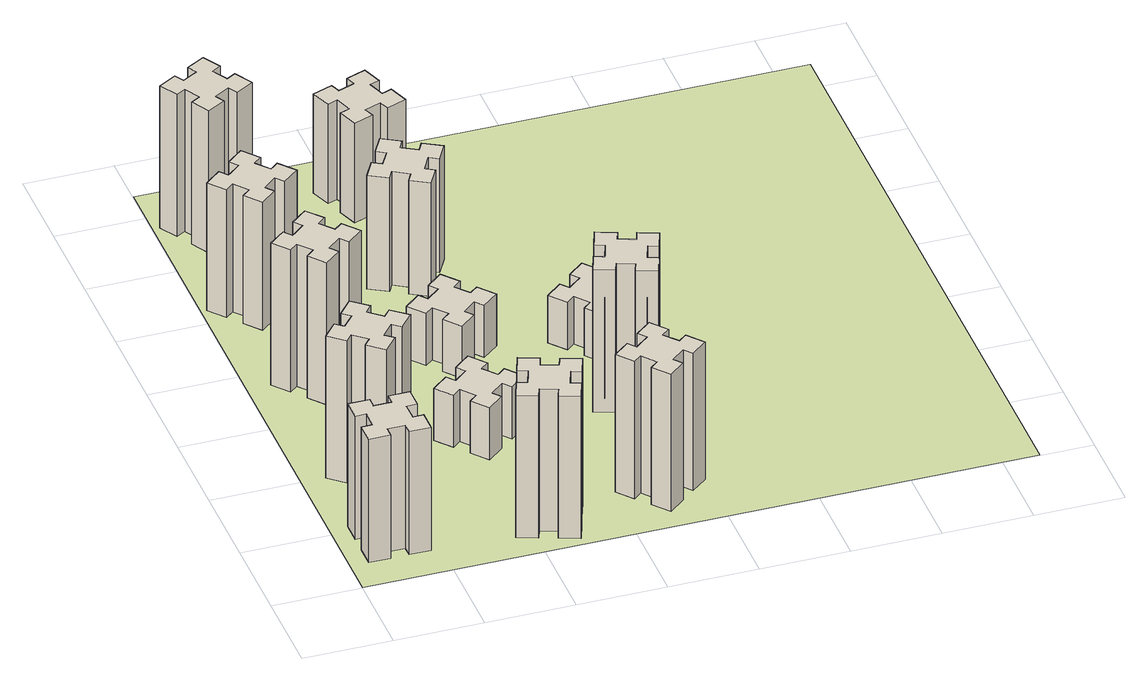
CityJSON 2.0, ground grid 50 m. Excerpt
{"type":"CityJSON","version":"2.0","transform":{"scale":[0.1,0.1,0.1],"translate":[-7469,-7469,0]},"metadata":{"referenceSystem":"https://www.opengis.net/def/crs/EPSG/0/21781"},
"CityObjects":{
"building1":{"type":"Building","attributes":{"class":"1000","function":"1000","usage":"1000","yearOfConstruction":2016,"roofType":"1000","measuredHeight":78,"storeysAboveGround":30,"storeysBelowGround":0},"geometry":[{"type":"Solid","lod":"1","boundaries":[[[[0,1,2,3,4,5,6,7,8,9,10,11,12,13,14,15,16,17,18,19]],[[17,16,20,21]],[[16,15,22,20]],[[15,14,23,22]],[[14,13,24,23]],[[13,12,25,24]],[[12,11,26,25]],[[11,10,27,26]],[[10,9,28,27]],[[9,8,29,28]],[[8,7,30,29]],[[7,6,31,30]],[[6,5,32,31]],[[5,4,33,32]],[[4,3,34,33]],[[3,2,35,34]],[[2,1,36,35]],[[1,0,37,36]],[[0,19,38,37]],[[19,18,39,38]],[[18,17,21,39]],[[24,25,26,27,28,29,30,31,32,33,34,35,36,37,38,39,21,20,22,23]]]]}]},
"building2":{"type":"Building","attributes":{"class":"1000","function":"1000","usage":"1000","yearOfConstruction":2016,"roofType":"1000","measuredHeight":90,"storeysAboveGround":30,"storeysBelowGround":0},"geometry":[{"type":"Solid","lod":"1","boundaries":[[[[40,41,42,43,44,45,46,47,48,49,50,51,52,53,54,55,56,57,58,59]],[[57,56,60,61]],[[56,55,62,60]],[[55,54,63,62]],[[54,53,64,63]],[[53,52,65,64]],[[52,51,66,65]],[[51,50,67,66]],[[50,49,68,67]],[[49,48,69,68]],[[48,47,70,69]],[[47,46,71,70]],[[46,45,72,71]],[[45,44,73,72]],[[44,43,74,73]],[[43,42,75,74]],[[42,41,76,75]],[[41,40,77,76]],[[40,59,78,77]],[[59,58,79,78]],[[58,57,61,79]],[[64,65,66,67,68,69,70,71,72,73,74,75,76,77,78,79,61,60,62,63]]]]}]},
"building3":{"type":"Building","attributes":{"class":"1000","function":"1000","usage":"1000","yearOfConstruction":2016,"roofType":"1000","measuredHeight":90,"storeysAboveGround":30,"storeysBelowGround":0},"geometry":[{"type":"Solid","lod":"1","boundaries":[[[[80,81,82,83,84,85,86,87,88,89,90,91,92,93,94,95,96,97,98,99]],[[97,96,100,101]],[[96,95,102,100]],[[95,94,103,102]],[[94,93,104,103]],[[93,92,105,104]],[[92,91,106,105]],[[91,90,107,106]],[[90,89,108,107]],[[89,88,109,108]],[[88,87,110,109]],[[87,86,111,110]],[[86,85,112,111]],[[85,84,113,112]],[[84,83,114,113]],[[83,82,115,114]],[[82,81,116,115]],[[81,80,117,116]],[[80,99,118,117]],[[99,98,119,118]],[[98,97,101,119]],[[104,105,106,107,108,109,110,111,112,113,114,115,116,117,118,119,101,100,102,103]]]]}]},
"building4":{"type":"Building","attributes":{"class":"1000","function":"1000","usage":"1000","yearOfConstruction":2016,"roofType":"1000","measuredHeight":81,"storeysAboveGround":30,"storeysBelowGround":0},"geometry":[{"type":"Solid","lod":"1","boundaries":[[[[120,121,122,123,124,125,126,127,128,129,130,131,132,133,134,135,136,137,138,139]],[[137,136,140,141]],[[136,135,142,140]],[[135,134,143,142]],[[134,133,144,143]],[[133,132,145,144]],[[132,131,146,145]],[[131,130,147,146]],[[130,129,148,147]],[[129,128,149,148]],[[128,127,150,149]],[[127,126,151,150]],[[126,125,152,151]],[[125,124,153,152]],[[124,123,154,153]],[[123,122,155,154]],[[122,121,156,155]],[[121,120,157,156]],[[120,139,158,157]],[[139,138,159,158]],[[138,137,141,159]],[[144,145,146,147,148,149,150,151,152,153,154,155,156,157,158,159,141,140,142,143]]]]}]},
"building5":{"type":"Building","attributes":{"class":"1000","function":"1000","usage":"1000","yearOfConstruction":2016,"roofType":"1000","measuredHeight":90,"storeysAboveGround":30,"storeysBelowGround":0},"geometry":[{"type":"Solid","lod":"1","boundaries":[[[[160,161,162,163,164,165,166,167,168,169,170,171,172,173,174,175,176,177,178,179]],[[177,176,180,181]],[[176,175,182,180]],[[175,174,183,182]],[[174,173,184,183]],[[173,172,185,184]],[[172,171,186,185]],[[171,170,187,186]],[[170,169,188,187]],[[169,168,189,188]],[[168,167,190,189]],[[167,166,191,190]],[[166,165,192,191]],[[165,164,193,192]],[[164,163,194,193]],[[163,162,195,194]],[[162,161,196,195]],[[161,160,197,196]],[[160,179,198,197]],[[179,178,199,198]],[[178,177,181,199]],[[184,185,186,187,188,189,190,191,192,193,194,195,196,197,198,199,181,180,182,183]]]]}]},
"building6":{"type":"Building","attributes":{"class":"1000","function":"1000","usage":"1000","yearOfConstruction":2016,"roofType":"1000","measuredHeight":90,"storeysAboveGround":30,"storeysBelowGround":0},"geometry":[{"type":"Solid","lod":"1","boundaries":[[[[200,201,202,203,204,205,206,207,208,209,210,211,212,213,214,215,216,217,218,219]],[[217,216,220,221]],[[216,215,222,220]],[[215,214,223,222]],[[214,213,224,223]],[[213,212,225,224]],[[212,211,226,225]],[[211,210,227,226]],[[210,209,228,227]],[[209,208,229,228]],[[208,207,230,229]],[[207,206,231,230]],[[206,205,232,231]],[[205,204,233,232]],[[204,203,234,233]],[[203,202,235,234]],[[202,201,236,235]],[[201,200,237,236]],[[200,219,238,237]],[[219,218,239,238]],[[218,217,221,239]],[[224,225,226,227,228,229,230,231,232,233,234,235,236,237,238,239,221,220,222,223]]]]}]},
"building7":{"type":"Building","attributes":{"class":"1000","function":"1000","usage":"1000","yearOfConstruction":2016,"roofType":"1000","measuredHeight":33,"storeysAboveGround":30,"storeysBelowGround":0},"geometry":[{"type":"Solid","lod":"1","boundaries":[[[[240,241,242,243,244,245,246,247,248,249,250,251,252,253,254,255,256,257,258,259]],[[257,256,260,261]],[[256,255,262,260]],[[255,254,263,262]],[[254,253,264,263]],[[253,252,265,264]],[[252,251,266,265]],[[251,250,267,266]],[[250,249,268,267]],[[249,248,269,268]],[[248,247,270,269]],[[247,246,271,270]],[[246,245,272,271]],[[245,244,273,272]],[[244,243,274,273]],[[243,242,275,274]],[[242,241,276,275]],[[241,240,277,276]],[[240,259,278,277]],[[259,258,279,278]],[[258,257,261,279]],[[264,265,266,267,268,269,270,271,272,273,274,275,276,277,278,279,261,260,262,263]]]]}]},
"building8":{"type":"Building","attributes":{"class":"1000","function":"1000","usage":"1000","yearOfConstruction":2016,"roofType":"1000","measuredHeight":33,"storeysAboveGround":30,"storeysBelowGround":0},"geometry":[{"type":"Solid","lod":"1","boundaries":[[[[280,281,282,283,284,285,286,287,288,289,290,291,292,293,294,295,296,297,298,299]],[[297,296,300,301]],[[296,295,302,300]],[[295,294,303,302]],[[294,293,304,303]],[[293,292,305,304]],[[292,291,306,305]],[[291,290,307,306]],[[290,289,308,307]],[[289,288,309,308]],[[288,287,310,309]],[[287,286,311,310]],[[286,285,312,311]],[[285,284,313,312]],[[284,283,314,313]],[[283,282,315,314]],[[282,281,316,315]],[[281,280,317,316]],[[280,299,318,317]],[[299,298,319,318]],[[298,297,301,319]],[[304,305,306,307,308,309,310,311,312,313,314,315,316,317,318,319,301,300,302,303]]]]}]},
"building9":{"type":"Building","attributes":{"class":"1000","function":"1000","usage":"1000","yearOfConstruction":2016,"roofType":"1000","measuredHeight":87,"storeysAboveGround":30,"storeysBelowGround":0},"geometry":[{"type":"Solid","lod":"1","boundaries":[[[[320,321,322,323,324,325,326,327,328,329,330,331,332,333,334,335,336,337,338,339]],[[337,336,340,341]],[[336,335,342,340]],[[335,334,343,342]],[[334,333,344,343]],[[333,332,345,344]],[[332,331,346,345]],[[331,330,347,346]],[[330,329,348,347]],[[329,328,349,348]],[[328,327,350,349]],[[327,326,351,350]],[[326,325,352,351]],[[325,324,353,352]],[[324,323,354,353]],[[323,322,355,354]],[[322,321,356,355]],[[321,320,357,356]],[[320,339,358,357]],[[339,338,359,358]],[[338,337,341,359]],[[344,345,346,347,348,349,350,351,352,353,354,355,356,357,358,359,341,340,342,343]]]]}]},
"building10":{"type":"Building","attributes":{"class":"1000","function":"1000","usage":"1000","yearOfConstruction":2016,"roofType":"1000","measuredHeight":72,"storeysAboveGround":30,"storeysBelowGround":0},"geometry":[{"type":"Solid","lod":"1","boundaries":[[[[360,361,362,363,364,365,366,367,368,369,370,371,372,373,374,375,376,377,378,379]],[[377,376,380,381]],[[376,375,382,380]],[[375,374,383,382]],[[374,373,384,383]],[[373,372,385,384]],[[372,371,386,385]],[[371,370,387,386]],[[370,369,388,387]],[[369,368,389,388]],[[368,367,390,389]],[[367,366,391,390]],[[366,365,392,391]],[[365,364,393,392]],[[364,363,394,393]],[[363,362,395,394]],[[362,361,396,395]],[[361,360,397,396]],[[360,379,398,397]],[[379,378,399,398]],[[378,377,381,399]],[[384,385,386,387,388,389,390,391,392,393,394,395,396,397,398,399,381,380,382,383]]]]}]},
"building11":{"type":"Building","attributes":{"class":"1000","function":"1000","usage":"1000","yearOfConstruction":2016,"roofType":"1000","measuredHeight":63,"storeysAboveGround":30,"storeysBelowGround":0},"geometry":[{"type":"Solid","lod":"1","boundaries":[[[[400,401,402,403,404,405,406,407,408,409,410,411,412,413,414,415,416,417,418,419]],[[417,416,420,421]],[[416,415,422,420]],[[415,414,423,422]],[[414,413,424,423]],[[413,412,425,424]],[[412,411,426,425]],[[411,410,427,426]],[[410,409,428,427]],[[409,408,429,428]],[[408,407,430,429]],[[407,406,431,430]],[[406,405,432,431]],[[405,404,433,432]],[[404,403,434,433]],[[403,402,435,434]],[[402,401,436,435]],[[401,400,437,436]],[[400,419,438,437]],[[419,418,439,438]],[[418,417,421,439]],[[424,425,426,427,428,429,430,431,432,433,434,435,436,437,438,439,421,420,422,423]]]]}]},
"building12":{"type":"Building","attributes":{"class":"1000","function":"1000","usage":"1000","yearOfConstruction":2016,"roofType":"1000","measuredHeight":90,"storeysAboveGround":30,"storeysBelowGround":0},"geometry":[{"type":"Solid","lod":"1","boundaries":[[[[440,441,442,443,444,445,446,447,448,449,450,451,452,453,454,455,456,457,458,459]],[[457,456,460,461]],[[456,455,462,460]],[[455,454,463,462]],[[454,453,464,463]],[[453,452,465,464]],[[452,451,466,465]],[[451,450,467,466]],[[450,449,468,467]],[[449,448,469,468]],[[448,447,470,469]],[[447,446,471,470]],[[446,445,472,471]],[[445,444,473,472]],[[444,443,474,473]],[[443,442,475,474]],[[442,441,476,475]],[[441,440,477,476]],[[440,459,478,477]],[[459,458,479,478]],[[458,457,461,479]],[[464,465,466,467,468,469,470,471,472,473,474,475,476,477,478,479,461,460,462,463]]]]}]},
"building13":{"type":"Building","attributes":{"class":"1000","function":"1000","usage":"1000","yearOfConstruction":2016,"roofType":"1000","measuredHeight":30,"storeysAboveGround":30,"storeysBelowGround":0},"geometry":[{"type":"Solid","lod":"1","boundaries":[[[[480,481,482,483,484,485,486,487,488,489,490,491,492,493,494,495,496,497,498,499]],[[497,496,500,501]],[[496,495,502,500]],[[495,494,503,502]],[[494,493,504,503]],[[493,492,505,504]],[[492,491,506,505]],[[491,490,507,506]],[[490,489,508,507]],[[489,488,509,508]],[[488,487,510,509]],[[487,486,511,510]],[[486,485,512,511]],[[485,484,513,512]],[[484,483,514,513]],[[483,482,515,514]],[[482,481,516,515]],[[481,480,517,516]],[[480,499,518,517]],[[499,498,519,518]],[[498,497,501,519]],[[504,505,506,507,508,509,510,511,512,513,514,515,516,517,518,519,501,500,502,503]]]]}]},
"landuse1":{"type":"LandUse","attributes":{"name":"plot1","function":"1010"},"geometry":[{"type":"MultiSurface","lod":"1","boundaries":[[[520,521,522,523]]]}]}
},
"vertices":[
[165,425,0],[165,325,0],[105,325,0],[105,205,0],[225,205,0],[225,265,0],[325,265,0],[325,205,0],[445,205,0],[445,325,0],[385,325,0],[385,425,0],[445,425,0],[445,545,0],[325,545,0],[325,485,0],[225,485,0],[225,545,0],[105,545,0],[105,425,0],[225,485,780],[225,545,780],[325,485,780],[325,545,780],[445,545,780],[445,425,780],[385,425,780],[385,325,780],[445,325,780],[445,205,780],[325,205,780],[325,265,780],[225,265,780],[225,205,780],[105,205,780],[105,325,780],[165,325,780],[165,425,780],[105,425,780],[105,545,780],
[484,1067,0],[408,1132,0],[446,1178,0],[354,1255,0],[277,1163,0],[323,1124,0],[259,1048,0],[213,1086,0],[136,994,0],[228,917,0],[266,963,0],[343,899,0],[304,853,0],[396,776,0],[473,868,0],[427,906,0],[492,983,0],[538,944,0],[615,1036,0],[523,1113,0],[492,983,900],[538,944,900],[427,906,900],[473,868,900],[396,776,900],[304,853,900],[343,899,900],[266,963,900],[228,917,900],[136,994,900],[213,1086,900],[259,1048,900],[323,1124,900],[277,1163,900],[354,1255,900],[446,1178,900],[408,1132,900],[484,1067,900],[523,1113,900],[615,1036,900],
[492,1888,0],[427,1964,0],[473,2003,0],[396,2095,0],[304,2018,0],[343,1972,0],[266,1907,0],[228,1953,0],[136,1876,0],[213,1784,0],[259,1823,0],[323,1746,0],[277,1708,0],[354,1616,0],[446,1693,0],[408,1739,0],[484,1803,0],[523,1757,0],[615,1834,0],[538,1926,0],[484,1803,900],[523,1757,900],[408,1739,900],[446,1693,900],[354,1616,900],[277,1708,900],[323,1746,900],[259,1823,900],[213,1784,900],[136,1876,900],[228,1953,900],[266,1907,900],[343,1972,900],[304,2018,900],[396,2095,900],[473,2003,900],[427,1964,900],[492,1888,900],[538,1926,900],[615,1834,900],
[243,2712,0],[166,2647,0],[128,2693,0],[36,2616,0],[113,2524,0],[159,2563,0],[223,2486,0],[177,2448,0],[254,2356,0],[346,2433,0],[308,2479,0],[384,2543,0],[423,2497,0],[515,2574,0],[438,2666,0],[392,2628,0],[327,2704,0],[373,2743,0],[296,2835,0],[204,2758,0],[327,2704,810],[373,2743,810],[392,2628,810],[438,2666,810],[515,2574,810],[423,2497,810],[384,2543,810],[308,2479,810],[346,2433,810],[254,2356,810],[177,2448,810],[223,2486,810],[159,2563,810],[113,2524,810],[36,2616,810],[128,2693,810],[166,2647,810],[243,2712,810],[204,2758,810],[296,2835,810],
[1029,360,0],[995,266,0],[939,287,0],[897,174,0],[1010,133,0],[1031,189,0],[1125,155,0],[1104,99,0],[1217,57,0],[1258,170,0],[1202,191,0],[1236,285,0],[1292,264,0],[1333,377,0],[1220,418,0],[1200,362,0],[1106,396,0],[1127,452,0],[1014,493,0],[973,380,0],[1106,396,900],[1127,452,900],[1200,362,900],[1220,418,900],[1333,377,900],[1292,264,900],[1236,285,900],[1202,191,900],[1258,170,900],[1217,57,900],[1104,99,900],[1125,155,900],[1031,189,900],[1010,133,900],[897,174,900],[939,287,900],[995,266,900],[1029,360,900],[973,380,900],[1014,493,900],
[155,3324,0],[205,3237,0],[153,3207,0],[213,3103,0],[317,3163,0],[287,3215,0],[374,3265,0],[404,3213,0],[508,3273,0],[448,3377,0],[396,3347,0],[346,3434,0],[398,3464,0],[338,3568,0],[234,3508,0],[264,3456,0],[177,3406,0],[147,3458,0],[43,3398,0],[103,3294,0],[177,3406,900],[147,3458,900],[264,3456,900],[234,3508,900],[338,3568,900],[398,3464,900],[346,3434,900],[396,3347,900],[448,3377,900],[508,3273,900],[404,3213,900],[374,3265,900],[287,3215,900],[317,3163,900],[213,3103,900],[153,3207,900],[205,3237,900],[155,3324,900],[103,3294,900],[43,3398,900],
[983,1232,0],[906,1167,0],[868,1213,0],[776,1136,0],[853,1044,0],[899,1083,0],[963,1006,0],[917,968,0],[994,876,0],[1086,953,0],[1048,999,0],[1124,1063,0],[1163,1017,0],[1255,1094,0],[1178,1186,0],[1132,1148,0],[1067,1224,0],[1113,1263,0],[1036,1355,0],[944,1278,0],[1067,1224,330],[1113,1263,330],[1132,1148,330],[1178,1186,330],[1255,1094,330],[1163,1017,330],[1124,1063,330],[1048,999,330],[1086,953,330],[994,876,330],[917,968,330],[963,1006,330],[899,1083,330],[853,1044,330],[776,1136,330],[868,1213,330],[906,1167,330],[983,1232,330],[944,1278,330],[1036,1355,330],
[1083,1972,0],[1006,1907,0],[968,1953,0],[876,1876,0],[953,1784,0],[999,1823,0],[1063,1746,0],[1017,1708,0],[1094,1616,0],[1186,1693,0],[1148,1739,0],[1224,1803,0],[1263,1757,0],[1355,1834,0],[1278,1926,0],[1232,1888,0],[1167,1964,0],[1213,2003,0],[1136,2095,0],[1044,2018,0],[1167,1964,330],[1213,2003,330],[1232,1888,330],[1278,1926,330],[1355,1834,330],[1263,1757,330],[1224,1803,330],[1148,1739,330],[1186,1693,330],[1094,1616,330],[1017,1708,330],[1063,1746,330],[999,1823,330],[953,1784,330],[876,1876,330],[968,1953,330],[1006,1907,330],[1083,1972,330],[1044,2018,330],[1136,2095,330],
[1639,343,0],[1703,266,0],[1657,228,0],[1734,136,0],[1826,213,0],[1788,259,0],[1864,323,0],[1903,277,0],[1995,354,0],[1918,446,0],[1872,408,0],[1807,484,0],[1853,523,0],[1776,615,0],[1684,538,0],[1723,492,0],[1646,427,0],[1608,473,0],[1516,396,0],[1593,304,0],[1646,427,870],[1608,473,870],[1723,492,870],[1684,538,870],[1776,615,870],[1853,523,870],[1807,484,870],[1872,408,870],[1918,446,870],[1995,354,870],[1903,277,870],[1864,323,870],[1788,259,870],[1826,213,870],[1734,136,870],[1657,228,870],[1703,266,870],[1639,343,870],[1593,304,870],[1516,396,870],
[1214,2666,0],[1127,2716,0],[1157,2768,0],[1053,2828,0],[993,2724,0],[1045,2694,0],[995,2607,0],[943,2637,0],[883,2533,0],[987,2473,0],[1017,2525,0],[1104,2475,0],[1074,2423,0],[1178,2363,0],[1238,2467,0],[1186,2497,0],[1236,2584,0],[1288,2554,0],[1348,2658,0],[1244,2718,0],[1236,2584,720],[1288,2554,720],[1186,2497,720],[1238,2467,720],[1178,2363,720],[1074,2423,720],[1104,2475,720],[1017,2525,720],[987,2473,720],[883,2533,720],[943,2637,720],[995,2607,720],[1045,2694,720],[993,2724,720],[1053,2828,720],[1157,2768,720],[1127,2716,720],[1214,2666,720],[1244,2718,720],[1348,2658,720],
[1125,3456,0],[1031,3422,0],[1010,3478,0],[897,3437,0],[939,3324,0],[995,3345,0],[1029,3251,0],[973,3230,0],[1014,3117,0],[1127,3159,0],[1106,3215,0],[1200,3249,0],[1220,3193,0],[1333,3234,0],[1292,3347,0],[1236,3326,0],[1202,3420,0],[1258,3440,0],[1217,3553,0],[1104,3512,0],[1202,3420,630],[1258,3440,630],[1236,3326,630],[1292,3347,630],[1333,3234,630],[1220,3193,630],[1200,3249,630],[1106,3215,630],[1127,3159,630],[1014,3117,630],[973,3230,630],[1029,3251,630],[995,3345,630],[939,3324,630],[897,3437,630],[1010,3478,630],[1031,3422,630],[1125,3456,630],[1104,3512,630],[1217,3553,630],
[1769,1300,0],[1735,1206,0],[1679,1227,0],[1637,1114,0],[1750,1073,0],[1771,1129,0],[1865,1095,0],[1844,1039,0],[1957,997,0],[1998,1110,0],[1942,1131,0],[1976,1225,0],[2032,1204,0],[2073,1317,0],[1960,1358,0],[1940,1302,0],[1846,1336,0],[1867,1392,0],[1754,1433,0],[1713,1320,0],[1846,1336,900],[1867,1392,900],[1940,1302,900],[1960,1358,900],[2073,1317,900],[2032,1204,900],[1976,1225,900],[1942,1131,900],[1998,1110,900],[1957,997,900],[1844,1039,900],[1865,1095,900],[1771,1129,900],[1750,1073,900],[1637,1114,900],[1679,1227,900],[1735,1206,900],[1769,1300,900],[1713,1320,900],[1754,1433,900],
[1888,1639,0],[1964,1703,0],[2003,1657,0],[2095,1734,0],[2018,1826,0],[1972,1788,0],[1907,1864,0],[1953,1903,0],[1876,1995,0],[1784,1918,0],[1823,1872,0],[1746,1807,0],[1708,1853,0],[1616,1776,0],[1693,1684,0],[1739,1723,0],[1803,1646,0],[1757,1608,0],[1834,1516,0],[1926,1593,0],[1803,1646,300],[1757,1608,300],[1739,1723,300],[1693,1684,300],[1616,1776,300],[1708,1853,300],[1746,1807,300],[1823,1872,300],[1784,1918,300],[1876,1995,300],[1953,1903,300],[1907,1864,300],[1972,1788,300],[2018,1826,300],[2095,1734,300],[2003,1657,300],[1964,1703,300],[1888,1639,300],[1926,1593,300],[1834,1516,300],
[5,3705,0],[3705,3705,0],[3705,5,0],[5,5,0]
]}
